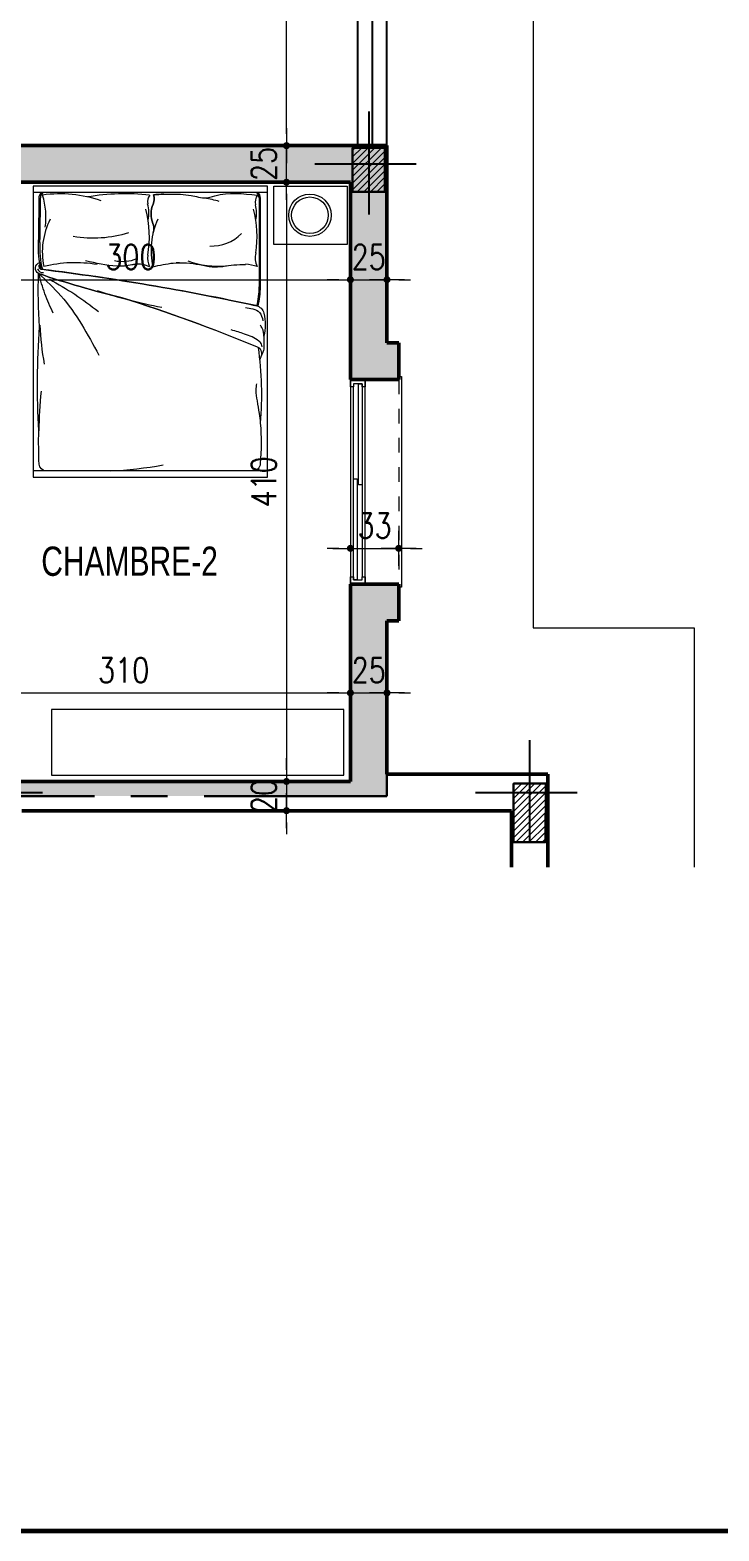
# Model space of a CAD drawing. Header units: millimetres. Extents: x 906 to 2482, y -1495 to -637.
# Drawn here: x 2044.51 to 2049.22, y -1494.78 to -1484.51 of the extents above; entities that cross this region are included whole.
import ezdxf

# ---------------------------------------------------------------- set-up
doc = ezdxf.new("R2010")
doc.units = ezdxf.units.MM
doc.linetypes.add('AXES', pattern=[2, 1.25, -0.25, 0.25, -0.25])
doc.linetypes.add('HIDDEN', pattern=[0.375, 0.25, -0.125])
doc.layers.get('DEFPOINTS').update_dxf_attribs({"color": 255, "lineweight": 13})
for name, color, linetype, lineweight in [('A-signe', 7, 'Continuous', 9), ('APPUITS', 7, 'Continuous', 18), ('AXE LIMITE', 7, 'AXES', 30), ('DIM.', 4, 'Continuous', 25), ('interrompu', 7, 'HIDDEN', 15), ('MENUISERIE', 7, 'Continuous', 13), ('MUR 0.25', 7, 'Continuous', 25), ('MUR 0.5', 7, 'Continuous', 50), ('mur-fort', 7, 'Continuous', 60), ('POTEAUX ARCH', 7, 'Continuous', 30), ('POTEAUX HACHURE', 7, 'Continuous', 15), ('REVERS D EAU', 7, 'Continuous', 13), ('TEXTE', 7, 'Continuous', 20)]:
    doc.layers.add(name, color=color, linetype=linetype, lineweight=lineweight)
doc.layers.add('AXE', color=7, linetype='AXES')
doc.layers.add('MEUBLE', color=7, linetype='Continuous', lineweight=15, true_color=0x6a4f34)
doc.layers.add('TEINTE 1', color=7, linetype='Continuous', true_color=0x210042)
doc.styles.add('atef', font='romans.shx', dxfattribs={"width": 0.8})
doc.styles.add('STYLE4', font='swisscl.ttf')
doc.dimstyles.new('COTEXT', dxfattribs={"dimscale": 0, "dimtxt": 0.17, "dimasz": 0.08, "dimexe": 0.015, "dimexo": 0.015, "dimgap": 0.07, "dimtad": 1, "dimdec": 0, "dimlfac": 100, "dimzin": 0, "dimdsep": 46, "dimtxsty": 'atef', "dimblk": 'SIG2', "dimcen": 0.15, "dimse1": 1, "dimse2": 1, "dimclrd": 256, "dimclre": 6, "dimclrt": 2, "dimadec": 0, "dimazin": 0, "dimtfac": 0.5, "dimtdec": 0, "dimtix": 1, "dimtmove": 2, "dimatfit": 1, "dimldrblk": 'SIG2', "dimfxl": 0.18, "dimtolj": 1, "dimtzin": 0, "dimlwd": 18, "dimarcsym": 0})

# ---------------------------------------------------------------- blocks, each defined once
blk = doc.blocks.new('SIG2')
at = {"layer": 'A-signe'}
for p, q in [((0, 1.5), (0, 0.5)), ((-1.5, 0), (-0.5, 0)), ((-0.5, 0), (0.5, 0)), ((0, 0.5), (0, -0.5)), ((0.5, 0), (1.5, 0)), ((0, -0.5), (0, -1.5))]:
    blk.add_line(p, q, dxfattribs=at)
at = {"layer": 'A-signe', "const_width": 0.3}
blk.add_lwpolyline([(-0.15, 0, 1), (0.15, 0, 1)], format="xyb", close=True, dxfattribs=at)
blk = doc.blocks.new('*D2876')
at = {"layer": 'DEFPOINTS', "color": 0, "transparency": 16777216}
for p in [(2045.953, -1485.549), (2045.953, -1489.649), (2046.264, -1489.649)]:
    blk.add_point(p, dxfattribs=at)
at = {"layer": 'DIM.', "lineweight": 18, "transparency": 16777216}
blk.add_line((2046.264, -1485.629), (2046.264, -1489.569), dxfattribs=at)
at = {"layer": 'DIM.', "lineweight": 18, "transparency": 16777216, "xscale": 0.08, "yscale": 0.08, "zscale": 0.08}
for p, rotation in [((2046.264, -1485.549), 90), ((2046.264, -1489.649), 270)]:
    blk.add_blockref('SIG2', p, dxfattribs=dict(at, rotation=rotation))
at = {"layer": 'DIM.', "color": 2, "transparency": 16777216, "insert": (2046.109, -1487.599), "char_height": 0.17, "attachment_point": 5, "rotation": 90, "style": 'atef'}
blk.add_mtext('\\A1;410', dxfattribs=at)
blk = doc.blocks.new('*D2877')
at = {"layer": 'DEFPOINTS', "color": 0, "transparency": 16777216}
for p in [(2045.953, -1489.649), (2045.361, -1489.849), (2046.264, -1489.849)]:
    blk.add_point(p, dxfattribs=at)
at = {"layer": 'DIM.', "lineweight": 18, "transparency": 16777216}
for p, q in [((2046.264, -1489.569), (2046.264, -1489.489)), ((2046.264, -1489.649), (2046.264, -1489.849)), ((2046.264, -1489.929), (2046.264, -1490.009))]:
    blk.add_line(p, q, dxfattribs=at)
at = {"layer": 'DIM.', "lineweight": 18, "transparency": 16777216, "xscale": 0.08, "yscale": 0.08, "zscale": 0.08}
for p, rotation in [((2046.264, -1489.649), 270), ((2046.264, -1489.849), 90)]:
    blk.add_blockref('SIG2', p, dxfattribs=dict(at, rotation=rotation))
at = {"layer": 'DIM.', "color": 2, "transparency": 16777216, "insert": (2046.109, -1489.749), "char_height": 0.17, "attachment_point": 5, "rotation": 90, "style": 'atef'}
blk.add_mtext('\\A1;20', dxfattribs=at)
blk = doc.blocks.new('*D2878')
at = {"layer": 'DEFPOINTS', "color": 0, "transparency": 16777216}
for p in [(2045.242, -1485.299), (2046.264, -1485.299), (2045.242, -1485.549)]:
    blk.add_point(p, dxfattribs=at)
at = {"layer": 'DIM.', "lineweight": 18, "transparency": 16777216}
for p, q in [((2046.264, -1485.219), (2046.264, -1485.139)), ((2046.264, -1485.549), (2046.264, -1485.299)), ((2046.264, -1485.629), (2046.264, -1485.709))]:
    blk.add_line(p, q, dxfattribs=at)
at = {"layer": 'DIM.', "lineweight": 18, "transparency": 16777216, "xscale": 0.08, "yscale": 0.08, "zscale": 0.08}
for p, rotation in [((2046.264, -1485.299), 270), ((2046.264, -1485.549), 90)]:
    blk.add_blockref('SIG2', p, dxfattribs=dict(at, rotation=rotation))
at = {"layer": 'DIM.', "color": 2, "transparency": 16777216, "insert": (2046.109, -1485.424), "char_height": 0.17, "attachment_point": 5, "rotation": 90, "style": 'atef'}
blk.add_mtext('\\A1;25', dxfattribs=at)
blk = doc.blocks.new('*D2880')
at = {"layer": 'DEFPOINTS', "color": 0, "transparency": 16777216}
for p in [(2046.701, -1485.941), (2043.701, -1486.14), (2046.701, -1486.216)]:
    blk.add_point(p, dxfattribs=at)
at = {"layer": 'DIM.', "lineweight": 18, "transparency": 16777216}
blk.add_line((2043.781, -1486.216), (2046.621, -1486.216), dxfattribs=at)
at = {"layer": 'DIM.', "lineweight": 18, "transparency": 16777216, "xscale": 0.08, "yscale": 0.08, "zscale": 0.08, "rotation": 180}
blk.add_blockref('SIG2', (2043.701, -1486.216), dxfattribs=at)
at = {"layer": 'DIM.', "lineweight": 18, "transparency": 16777216, "xscale": 0.08, "yscale": 0.08, "zscale": 0.08}
blk.add_blockref('SIG2', (2046.701, -1486.216), dxfattribs=at)
at = {"layer": 'DIM.', "color": 2, "transparency": 16777216, "insert": (2045.201, -1486.061), "char_height": 0.17, "attachment_point": 5, "style": 'atef'}
blk.add_mtext('\\A1;300', dxfattribs=at)
blk = doc.blocks.new('*D2881')
at = {"layer": 'DEFPOINTS', "color": 0, "transparency": 16777216}
for p in [(2046.701, -1485.967), (2046.951, -1486.007), (2046.951, -1486.216)]:
    blk.add_point(p, dxfattribs=at)
at = {"layer": 'DIM.', "lineweight": 18, "transparency": 16777216}
for p, q in [((2046.621, -1486.216), (2046.541, -1486.216)), ((2046.701, -1486.216), (2046.951, -1486.216)), ((2047.031, -1486.216), (2047.111, -1486.216))]:
    blk.add_line(p, q, dxfattribs=at)
at = {"layer": 'DIM.', "lineweight": 18, "transparency": 16777216, "xscale": 0.08, "yscale": 0.08, "zscale": 0.08}
blk.add_blockref('SIG2', (2046.701, -1486.216), dxfattribs=at)
at = {"layer": 'DIM.', "lineweight": 18, "transparency": 16777216, "xscale": 0.08, "yscale": 0.08, "zscale": 0.08, "rotation": 180}
blk.add_blockref('SIG2', (2046.951, -1486.216), dxfattribs=at)
at = {"layer": 'DIM.', "color": 2, "transparency": 16777216, "insert": (2046.826, -1486.061), "char_height": 0.17, "attachment_point": 5, "style": 'atef'}
blk.add_mtext('\\A1;25', dxfattribs=at)
blk = doc.blocks.new('*D3553')
at = {"layer": 'DEFPOINTS', "color": 0, "transparency": 16777216}
for p in [(2046.701, -1488.054), (2047.031, -1488.054), (2047.031, -1488.054)]:
    blk.add_point(p, dxfattribs=at)
at = {"layer": 'DIM.', "lineweight": 18, "transparency": 16777216}
for p, q in [((2046.621, -1488.054), (2046.541, -1488.054)), ((2046.701, -1488.054), (2047.031, -1488.054)), ((2047.111, -1488.054), (2047.191, -1488.054))]:
    blk.add_line(p, q, dxfattribs=at)
at = {"layer": 'DIM.', "lineweight": 18, "transparency": 16777216, "xscale": 0.08, "yscale": 0.08, "zscale": 0.08}
blk.add_blockref('SIG2', (2046.701, -1488.054), dxfattribs=at)
at = {"layer": 'DIM.', "lineweight": 18, "transparency": 16777216, "xscale": 0.08, "yscale": 0.08, "zscale": 0.08, "rotation": 180}
blk.add_blockref('SIG2', (2047.031, -1488.054), dxfattribs=at)
at = {"layer": 'DIM.', "color": 2, "transparency": 16777216, "insert": (2046.866, -1487.899), "char_height": 0.17, "attachment_point": 5, "style": 'atef'}
blk.add_mtext('\\A1;33', dxfattribs=at)
blk = doc.blocks.new('*D3566')
at = {"layer": 'DEFPOINTS', "color": 0, "transparency": 16777216}
for p in [(2046.264, -1476.396), (2046.851, -1476.396), (2046.492, -1485.299)]:
    blk.add_point(p, dxfattribs=at)
at = {"layer": 'DIM.', "lineweight": 18, "transparency": 16777216}
blk.add_line((2046.264, -1485.219), (2046.264, -1476.476), dxfattribs=at)
at = {"layer": 'DIM.', "lineweight": 18, "transparency": 16777216, "xscale": 0.08, "yscale": 0.08, "zscale": 0.08}
for p, rotation in [((2046.264, -1476.396), 90), ((2046.264, -1485.299), 270)]:
    blk.add_blockref('SIG2', p, dxfattribs=dict(at, rotation=rotation))
at = {"layer": 'DIM.', "color": 2, "transparency": 16777216, "insert": (2046.109, -1480.847), "char_height": 0.17, "attachment_point": 5, "rotation": 90, "style": 'atef'}
blk.add_mtext('\\A1;890', dxfattribs=at)
blk = doc.blocks.new('*D3264')
at = {"layer": 'DEFPOINTS', "color": 0, "transparency": 16777216}
for p in [(2046.701, -1488.8), (2046.701, -1489.043), (2043.601, -1489.557)]:
    blk.add_point(p, dxfattribs=at)
at = {"layer": 'DIM.', "lineweight": 18, "transparency": 16777216}
blk.add_line((2043.681, -1489.043), (2046.621, -1489.043), dxfattribs=at)
at = {"layer": 'DIM.', "lineweight": 18, "transparency": 16777216, "xscale": 0.08, "yscale": 0.08, "zscale": 0.08, "rotation": 180}
blk.add_blockref('SIG2', (2043.601, -1489.043), dxfattribs=at)
at = {"layer": 'DIM.', "lineweight": 18, "transparency": 16777216, "xscale": 0.08, "yscale": 0.08, "zscale": 0.08}
blk.add_blockref('SIG2', (2046.701, -1489.043), dxfattribs=at)
at = {"layer": 'DIM.', "color": 2, "transparency": 16777216, "insert": (2045.151, -1488.888), "char_height": 0.17, "attachment_point": 5, "style": 'atef'}
blk.add_mtext('\\A1;310', dxfattribs=at)
blk = doc.blocks.new('*D3265')
at = {"layer": 'DEFPOINTS', "color": 0, "transparency": 16777216}
for p in [(2046.701, -1488.8), (2046.951, -1488.846), (2046.951, -1489.043)]:
    blk.add_point(p, dxfattribs=at)
at = {"layer": 'DIM.', "lineweight": 18, "transparency": 16777216}
for p, q in [((2046.621, -1489.043), (2046.541, -1489.043)), ((2046.701, -1489.043), (2046.951, -1489.043)), ((2047.031, -1489.043), (2047.111, -1489.043))]:
    blk.add_line(p, q, dxfattribs=at)
at = {"layer": 'DIM.', "lineweight": 18, "transparency": 16777216, "xscale": 0.08, "yscale": 0.08, "zscale": 0.08}
blk.add_blockref('SIG2', (2046.701, -1489.043), dxfattribs=at)
at = {"layer": 'DIM.', "lineweight": 18, "transparency": 16777216, "xscale": 0.08, "yscale": 0.08, "zscale": 0.08, "rotation": 180}
blk.add_blockref('SIG2', (2046.951, -1489.043), dxfattribs=at)
at = {"layer": 'DIM.', "color": 2, "transparency": 16777216, "insert": (2046.826, -1488.888), "char_height": 0.17, "attachment_point": 5, "style": 'atef'}
blk.add_mtext('\\A1;25', dxfattribs=at)

msp = doc.modelspace()

# ---------------------------------------------------------------- hatches: boundary and pattern name
at = {"layer": 'POTEAUX HACHURE'}
h = msp.add_hatch(dxfattribs=at)
h.set_pattern_fill('ANSI31', color=256, scale=0.01)
h.set_pattern_definition([(45, (1001.18502, -595.033418), (-0.0224506403, 0.0224506403), [])])
h.paths.add_polyline_path([(2046.716, -1485.614), (2046.936, -1485.614), (2046.936, -1485.314), (2046.716, -1485.314)])
h = msp.add_hatch(dxfattribs=at)
h.set_pattern_fill('ANSI31', color=256, scale=0.01)
h.set_pattern_definition([(45, (882.96277, -496.079038), (-0.0224506403, 0.0224506403), [])])
h.paths.add_polyline_path([(2047.816, -1490.064), (2048.036, -1490.064), (2048.036, -1489.664), (2047.816, -1489.664)])
at = {"layer": 'TEINTE 1'}
h = msp.add_hatch(color=256, dxfattribs=at)
h.dxf.hatch_style = 1
h.paths.add_polyline_path([(2043.851, -1485.007), (2042.976, -1485.007), (2042.976, -1484.927), (2042.726, -1484.927), (2042.726, -1485.257), (2043.601, -1485.257), (2043.601, -1488.557), (2043.32, -1488.557), (2043.32, -1488.657), (2043.701, -1488.657), (2043.701, -1485.549), (2046.701, -1485.549), (2046.701, -1486.899), (2047.031, -1486.899), (2047.031, -1486.649), (2046.951, -1486.649), (2046.951, -1485.299), (2043.851, -1485.299)])
h = msp.add_hatch(color=256, dxfattribs=at)
h.dxf.hatch_style = 1
h.paths.add_polyline_path([(2041.701, -1491.957), (2041.601, -1491.857), (2041.601, -1489.957), (2043.601, -1489.957), (2043.601, -1489.749), (2046.951, -1489.749), (2046.951, -1489.599), (2046.951, -1488.549), (2047.031, -1488.549), (2047.031, -1488.299), (2046.701, -1488.299), (2046.701, -1489.649), (2043.601, -1489.649), (2043.601, -1489.557), (2043.501, -1489.557), (2043.501, -1489.857), (2040.701, -1489.857), (2040.701, -1489.957), (2041.501, -1489.957), (2041.501, -1492.057), (2040.801, -1492.057), (2040.801, -1492.357), (2041.001, -1492.357), (2041.001, -1492.257), (2041.701, -1492.257)])

# ---------------------------------------------------------------- linework, layer by layer
at = {"layer": 'APPUITS'}
msp.add_lwpolyline([(2047.031, -1486.879), (2047.051, -1486.879), (2047.051, -1488.319), (2047.031, -1488.319)], dxfattribs=at)
at = {"layer": 'AXE'}
for p, q in [((2046.851, -1485.298), (2046.851, -1476.396)), ((2046.826, -1485.066), (2046.826, -1485.769)), ((2046.457, -1485.424), (2047.151, -1485.424)), ((2047.926, -1489.366), (2047.926, -1490.069)), ((2043.357, -1489.724), (2044.596, -1489.724)), ((2047.557, -1489.724), (2048.251, -1489.724))]:
    msp.add_line(p, q, dxfattribs=at)
at = {"layer": 'AXE LIMITE'}
msp.add_lwpolyline([(2046.951, -1489.599), (2046.951, -1489.749), (2043.601, -1489.749), (2043.601, -1489.957), (2041.601, -1489.957), (2041.601, -1491.857), (2041.701, -1491.957)], dxfattribs=at)
at = {"layer": 'interrompu', "ltscale": 0.2}
msp.add_line((2047.031, -1486.899), (2047.031, -1488.299), dxfattribs=at)
at = {"layer": 'MENUISERIE'}
for p, q in [((2046.701, -1486.899), (2046.701, -1488.299)), ((2046.721, -1488.249), (2046.721, -1486.949)), ((2046.781, -1486.949), (2046.781, -1488.249)), ((2046.801, -1488.299), (2046.801, -1486.899))]:
    msp.add_line(p, q, dxfattribs=at)
at = {"layer": 'MENUISERIE', "extrusion": (0, 0, -1)}
for points in [[(-2046.801, -1486.899), (-2046.801, -1486.949), (-2046.781, -1486.949), (-2046.781, -1486.929), (-2046.721, -1486.929), (-2046.721, -1486.949), (-2046.701, -1486.949), (-2046.701, -1486.899), (-2046.701, -1486.899)], [(-2046.781, -1487.619), (-2046.756, -1487.619), (-2046.756, -1486.929), (-2046.781, -1486.929), (-2046.781, -1486.929)], [(-2046.746, -1488.269), (-2046.721, -1488.269), (-2046.721, -1487.579), (-2046.746, -1487.579), (-2046.746, -1487.579)], [(-2046.801, -1488.299), (-2046.701, -1488.299), (-2046.701, -1488.249), (-2046.721, -1488.249), (-2046.721, -1488.269), (-2046.781, -1488.269), (-2046.781, -1488.249), (-2046.801, -1488.249), (-2046.801, -1488.249)]]:
    msp.add_lwpolyline(points, close=True, dxfattribs=at)
at = {"layer": 'MEUBLE'}
for p, q in [((2044.602, -1485.618), (2046.058, -1485.618)), ((2046.078, -1485.657), (2046.078, -1486.265))]:
    msp.add_line(p, q, dxfattribs=at)
for points in [[(2046.134, -1485.575), (2044.533, -1485.575), (2044.533, -1487.567), (2046.134, -1487.567)], [(2046.134, -1485.575), (2044.533, -1485.575), (2044.533, -1485.618), (2046.134, -1485.618)], [(2046.178, -1485.575), (2046.678, -1485.575), (2046.678, -1485.975), (2046.178, -1485.975)], [(2044.533, -1487.567), (2046.134, -1487.567), (2046.134, -1487.524), (2044.533, -1487.524)], [(2046.657, -1489.606), (2046.657, -1489.156), (2044.657, -1489.156), (2044.657, -1489.606)]]:
    msp.add_lwpolyline(points, close=True, dxfattribs=at)
for points in [[(2044.573, -1485.657, -0.236068), (2044.593, -1485.618), (2046.064, -1485.618, -0.236068), (2046.084, -1485.657), (2046.084, -1486.265, -0.05303), (2046.068, -1486.397, 0.049043), (2046.055, -1486.393, 0.022031), (2044.588, -1486.145, -0.091009), (2044.57, -1485.962, 0.005577)], [(2045.357, -1485.878, 0.009104), (2045.352, -1485.895, 0.054264)], [(2044.57, -1486.174, -0.684956), (2044.577, -1486.098, 0.005428), (2044.579, -1486.109, 0.693798), (2044.591, -1486.145, -0.021985), (2046.056, -1486.393, -0.293862), (2046.109, -1486.446, -0.113732), (2046.109, -1486.603), (2046.109, -1486.599, 0.029665), (2046.109, -1486.586), (2046.109, -1486.683, -0.08857), (2046.106, -1486.7), (2046.092, -1486.739, 0.418916), (2046.062, -1486.675, 0.020991), (2045.141, -1486.339, -0.024856)], [(2044.57, -1486.174, 0.024856), (2045.141, -1486.339, -0.021038), (2046.064, -1486.676, -0.035808), (2046.07, -1486.679, -0.054874), (2046.085, -1487.197, -0.045967), (2046.084, -1487.475, -0.414214), (2046.035, -1487.524), (2044.622, -1487.524, -0.389277), (2044.573, -1487.479, -0.015971), (2044.571, -1487.25, -0.032364), (2044.577, -1486.538, -0.030742)]]:
    msp.add_lwpolyline(points, format="xyb", close=True, dxfattribs=at)
for points in [[(2045.426, -1485.631, 0.012603), (2045.354, -1485.635, -0.20311), (2045.353, -1485.699, 0.208424), (2045.351, -1485.832, -0.138052), (2045.357, -1485.878, 0.009104), (2045.352, -1485.895, 0.054264), (2045.357, -1485.878, 0.138052), (2045.351, -1485.832, -0.208424), (2045.353, -1485.699, 0.20311), (2045.354, -1485.635)], [(2045.533, -1486.101, 0.007035), (2045.509, -1486.101)]]:
    msp.add_lwpolyline(points, format="xyb", dxfattribs=at)
for radius in [0.145, 0.125]:
    msp.add_circle((2046.424, -1485.775), radius, dxfattribs=at)
for centre, radius, start, end in [((2044.631, -1485.657), 0.0494, 126.8699, 180), ((2044.717, -1486.488), 0.859, 71.0292, 98.0146), ((2044.11, -1485.789), 0.51, 352.4611, 17.1991), ((2045.163, -1487.156), 1.528, 83.7769, 99.7795), ((2045.393, -1485.683), 0.0789, 144.3788, 190.7343), ((2046.129, -1485.683), 0.0789, 144.3788, 195.1988), ((2046.028, -1485.657), 0.0494, 360, 53.1301), ((2030.926, -1485.678), 13.656, 358.8115, 0.0896), ((2044.569, -1485.921), 0.758, 350.3696, 14.26), ((2045.099, -1485.76), 0.225, 347.5821, 16.2142), ((2045.431, -1487.066), 1.435, 74.8925, 78.9602), ((2045.305, -1485.921), 0.758, 351.515, 14.26), ((2045.842, -1485.761), 0.218, 347.312, 15.1987), ((2045.097, -1486.028), 0.502, 153.3319, 191.2891), ((2045.842, -1486.015), 0.504, 155.118, 192.9862), ((2044.943, -1485.111), 0.819, 260.432, 287.2702), ((2045.751, -1485.695), 0.291, 267.8295, 315.0098), ((2045.086, -1486.006), 0.509, 175.0554, 195.8557), ((2045.442, -1486.069), 0.127, 170.3711, 206.9649), ((2046.188, -1486.067), 0.138, 165.6001, 205.4467), ((2044.6, -1486.127), 0.0409, 202.6052, 274.4989), ((2042.531, -1502.576), 16.56, 77.7365, 82.8369), ((2044.819, -1486.978), 0.878, 80.1438, 104.1009), ((2045.145, -1485.837), 0.254, 257.148, 292.3825), ((2045.801, -1485.499), 0.625, 250.3433, 274.9225), ((2045.96, -1486.455), 0.345, 72.3598, 85.8762), ((2046.064, -1486.127), 0.000000529, 252.3598, 161.5694), ((2046.036, -1483.065), 3.397, 251.6979, 259.4028), ((2045.45, -1486.257), 0.628, 347.089, 359.2313), ((2046.035, -1486.461), 0.0692, 67.337, 78.5679), ((2046.962, -1486.387), 2.389, 183.3667, 189.7857), ((2048.159, -1487.323), 3.589, 174.5127, 178.8342), ((2044.922, -1484.748), 2.78, 272.8418, 280.3385)]:
    msp.add_arc(centre, radius, start, end, dxfattribs=at)
for points in [[(2045.354, -1485.635), (2045.649, -1485.647), (2045.704, -1485.657), (2045.775, -1485.642), (2046.064, -1485.637)], [(2045.329, -1486.127), (2045.23, -1486.11), (2045.208, -1486.115), (2045.104, -1486.123), (2044.891, -1486.087)], [(2045.351, -1486.128), (2045.49, -1486.102), (2045.67, -1486.113), (2045.756, -1486.128), (2045.904, -1486.115), (2045.985, -1486.111)], [(2044.57, -1486.174), (2044.722, -1486.327), (2044.982, -1486.732)], [(2044.67, -1486.446), (2044.613, -1486.312), (2044.57, -1486.174)], [(2044.644, -1486.213), (2044.817, -1486.316), (2044.979, -1486.434)], [(2045.983, -1486.407), (2046.034, -1486.416), (2046.079, -1486.44), (2046.103, -1486.497)], [(2046.097, -1486.676), (2046.094, -1486.658), (2046.076, -1486.637), (2045.978, -1486.588), (2045.887, -1486.559)], [(2046.109, -1486.586), (2046.104, -1486.561), (2046.087, -1486.527)], [(2046.084, -1486.759), (2046.089, -1486.747), (2046.092, -1486.739)], [(2046.058, -1486.928), (2046.055, -1486.971), (2046.063, -1487.045), (2046.077, -1487.131), (2046.085, -1487.197)]]:
    msp.add_spline(points, degree=3, dxfattribs=at)
at = {"layer": 'MUR 0.25'}
for p, q in [((2046.751, -1485.299), (2046.751, -1476.6)), ((2046.951, -1485.299), (2046.951, -1476.592)), ((2046.751, -1485.299), (2046.751, -1480.161)), ((2046.951, -1485.299), (2046.951, -1480.161))]:
    msp.add_line(p, q, dxfattribs=at)
at = {"layer": 'MUR 0.5'}
for p, q in [((2046.951, -1485.299), (2043.851, -1485.299)), ((2046.951, -1486.649), (2046.951, -1485.299)), ((2046.701, -1485.549), (2043.701, -1485.549)), ((2046.701, -1485.549), (2046.701, -1486.899)), ((2047.031, -1486.649), (2046.951, -1486.649)), ((2047.031, -1486.899), (2047.031, -1486.649)), ((2046.701, -1486.899), (2047.031, -1486.899)), ((2046.701, -1488.299), (2046.701, -1489.649)), ((2047.031, -1488.299), (2046.701, -1488.299)), ((2047.031, -1488.549), (2047.031, -1488.299)), ((2046.701, -1488.55), (2046.701, -1489.649)), ((2046.951, -1488.549), (2046.951, -1489.599)), ((2046.951, -1488.549), (2047.031, -1488.549)), ((2046.701, -1489.649), (2043.601, -1489.649)), ((2048.051, -1489.599), (2046.951, -1489.599)), ((2048.051, -1489.599), (2048.051, -1490.236)), ((2047.801, -1489.849), (2044.456, -1489.849)), ((2047.801, -1489.849), (2047.801, -1490.236))]:
    msp.add_line(p, q, dxfattribs=at)
at = {"layer": 'mur-fort'}
msp.add_lwpolyline([(2028.684, -1473.879), (2028.684, -1494.777), (2058.87, -1494.777), (2058.87, -1473.879)], close=True, dxfattribs=at)
at = {"layer": 'POTEAUX ARCH'}
msp.add_lwpolyline([(2046.716, -1485.614), (2046.936, -1485.614), (2046.936, -1485.314), (2046.716, -1485.314)], close=True, dxfattribs=at)
at = {"layer": 'POTEAUX ARCH', "elevation": -14.638}
msp.add_lwpolyline([(2047.815, -1490.064), (2048.035, -1490.064), (2048.036, -1489.664), (2047.816, -1489.664)], close=True, dxfattribs=at)
at = {"layer": 'REVERS D EAU'}
msp.add_lwpolyline([(2046.951, -1484.299), (2047.951, -1484.299), (2047.951, -1488.599), (2049.051, -1488.599), (2049.051, -1490.236)], dxfattribs=at)

# ---------------------------------------------------------------- texts
at = {"layer": 'TEXTE', "style": 'STYLE4'}
msp.add_text('CHAMBRE-2', height=0.2, dxfattribs=at).set_placement((2044.588, -1488.242))

# ---------------------------------------------------------------- dimensions: what is measured, and where the dimension line sits
at = {"layer": 'DIM.'}
for base, p1, p2, picture, middle in [((2046.264, -1476.396), (2046.492, -1485.299), (2046.851, -1476.396), '*D3566', (2046.109, -1480.847)), ((2046.264, -1485.299), (2045.242, -1485.549), (2045.242, -1485.299), '*D2878', (2046.109, -1485.424)), ((2046.264, -1489.649), (2045.953, -1485.549), (2045.953, -1489.649), '*D2876', (2046.109, -1487.599)), ((2046.264, -1489.849), (2045.953, -1489.649), (2045.361, -1489.849), '*D2877', (2046.109, -1489.749))]:
    dim = msp.add_linear_dim(base=base, p1=p1, p2=p2, angle=90, dimstyle='COTEXT', override={"dimscale": 1}, dxfattribs=at)
    dim.commit()
    dim.dimension.update_dxf_attribs({"geometry": picture, "text_midpoint": middle})
at = {"layer": 'DIM.', "color": 1}
for base, p1, p2, picture, middle in [((2046.701, -1486.216), (2043.701, -1486.14), (2046.701, -1485.941), '*D2880', (2045.201, -1486.061)), ((2046.951, -1486.216), (2046.701, -1485.967), (2046.951, -1486.007), '*D2881', (2046.826, -1486.061))]:
    dim = msp.add_linear_dim(base=base, p1=p1, p2=p2, dimstyle='COTEXT', override={"dimscale": 1}, dxfattribs=at)
    dim.commit()
    dim.dimension.update_dxf_attribs({"geometry": picture, "text_midpoint": middle})
at = {"layer": 'DIM.'}
for base, p1, p2, picture, middle in [((2047.031, -1488.054), (2046.701, -1488.054), (2047.031, -1488.054), '*D3553', (2046.866, -1487.899)), ((2046.701, -1489.043), (2043.601, -1489.557), (2046.701, -1488.8), '*D3264', (2045.151, -1488.888)), ((2046.951, -1489.043), (2046.701, -1488.8), (2046.951, -1488.846), '*D3265', (2046.826, -1488.888))]:
    dim = msp.add_linear_dim(base=base, p1=p1, p2=p2, dimstyle='COTEXT', override={"dimscale": 1}, dxfattribs=at)
    dim.commit()
    dim.dimension.update_dxf_attribs({"geometry": picture, "text_midpoint": middle})

doc.saveas('drawing.dxf')
